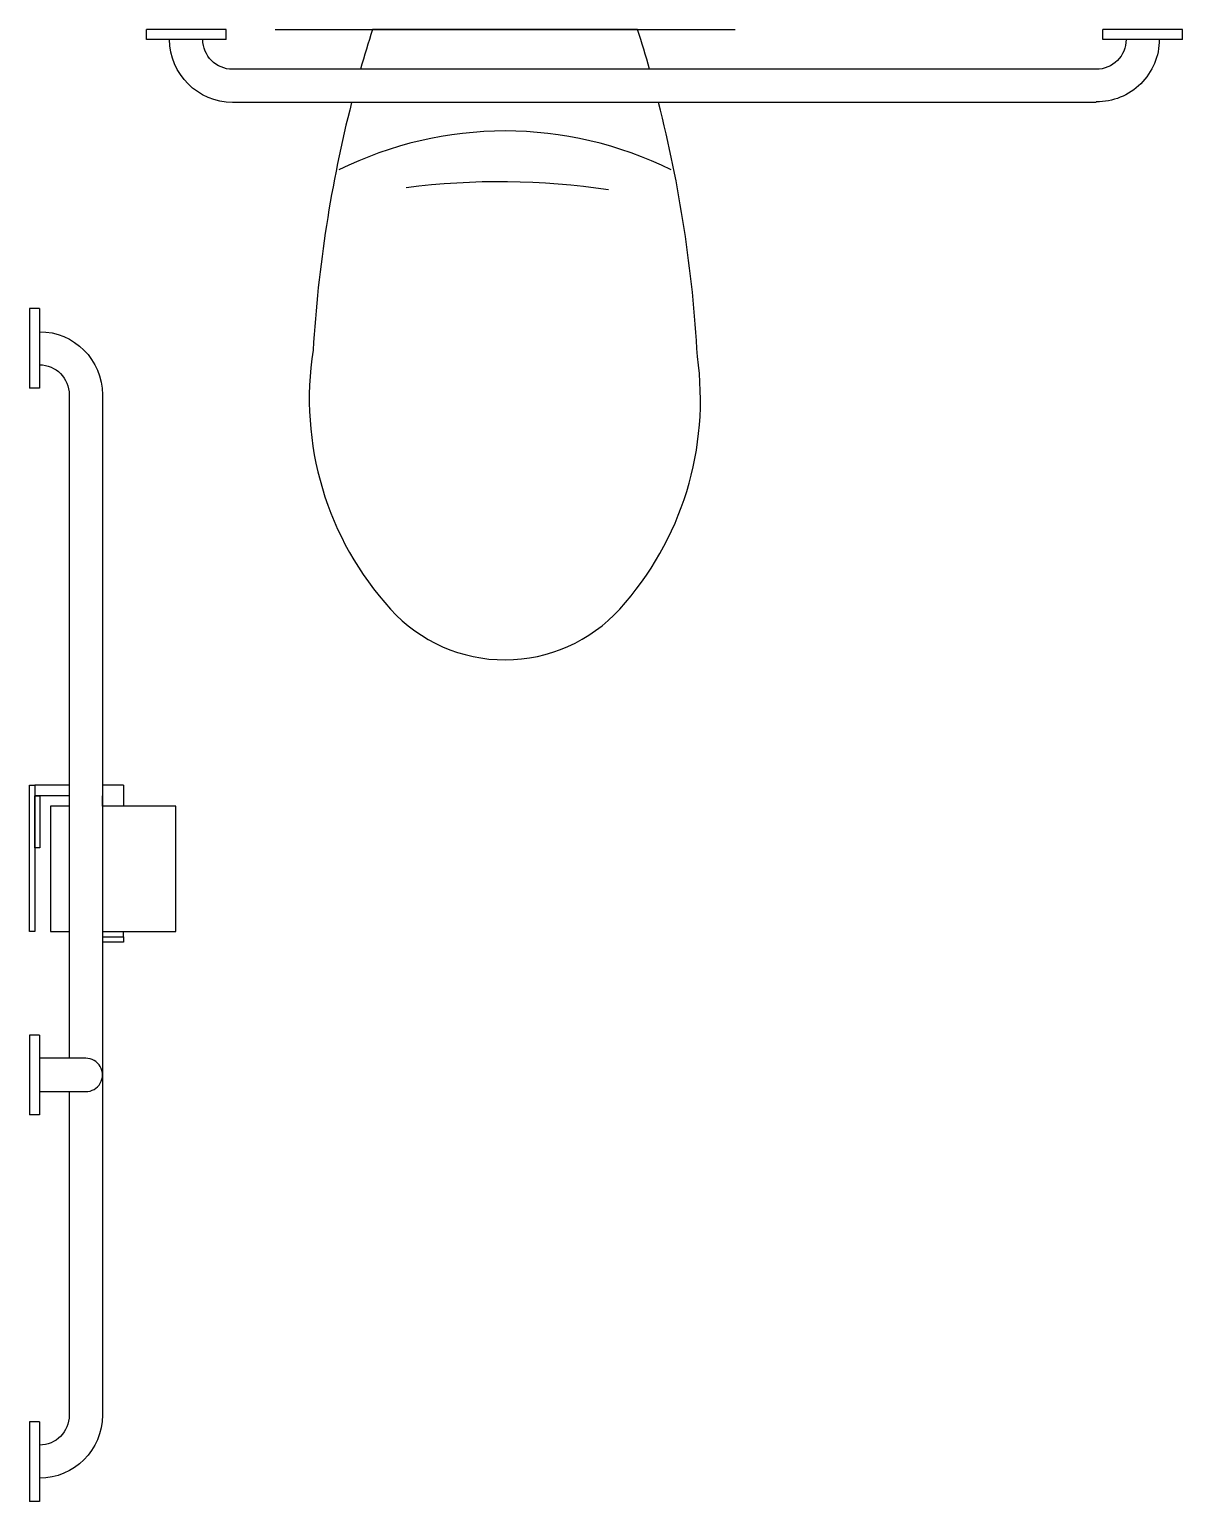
# Model space of a CAD drawing. Header units: inches. Extents: x 26684 to 27787, y 58446 to 59854.
import ezdxf

# ---------------------------------------------------------------- set-up
doc = ezdxf.new("R2010")
doc.units = ezdxf.units.IN
doc.header["$MEASUREMENT"] = 0
doc.layers.add('freecads.com', color=7, linetype='Continuous')

msp = doc.modelspace()

# ---------------------------------------------------------------- linework, layer by layer
at = {"layer": 'freecads.com', "extrusion": (0, 0, -1)}
for p, q in [((26795.5, 59844.9), (26795.5, 59854.4)), ((26871.7, 59854.4), (26795.5, 59854.4)), ((26871.7, 59844.9), (26795.5, 59844.9)), ((26871.7, 59844.9), (26871.7, 59854.4)), ((27710.5, 59844.9), (27710.5, 59854.4)), ((27786.7, 59854.4), (27710.5, 59854.4)), ((27786.7, 59844.9), (27710.5, 59844.9)), ((27786.7, 59844.9), (27786.7, 59854.4)), ((27704.1, 59816.3), (26878, 59816.3)), ((27704.1, 59784.6), (26878, 59784.6)), ((26693.1, 59587.5), (26683.6, 59587.5)), ((26683.6, 59587.5), (26683.6, 59511.3)), ((26693.1, 59587.5), (26693.1, 59511.3)), ((26693.1, 59511.3), (26683.6, 59511.3)), ((26721.7, 59505), (26721.7, 58870.3)), ((26753.4, 59505), (26753.4, 58528.9)), ((26683.6, 59131.5), (26688.6, 59131.5)), ((26683.6, 58991.5), (26683.6, 59131.5)), ((26688.6, 59131.5), (26688.6, 58991.5)), ((26721.7, 59131.5), (26688.6, 59131.5)), ((26773.6, 59131.5), (26753.4, 59131.5)), ((26773.6, 59131.5), (26773.6, 59111.5)), ((26721.7, 59121.5), (26688.6, 59121.5)), ((26688.6, 59121.5), (26693.6, 59121.5)), ((26688.6, 59071.5), (26688.6, 59121.5)), ((26693.6, 59121.5), (26693.6, 59071.5)), ((26753.6, 59121.5), (26753.4, 59121.5)), ((26753.6, 59111.5), (26753.6, 59121.5)), ((26721.7, 59111.5), (26703.6, 59111.5)), ((26703.6, 59111.5), (26703.6, 58991.5)), ((26823.6, 59111.5), (26753.4, 59111.5)), ((26823.6, 58991.5), (26823.6, 59111.5)), ((26693.6, 59071.5), (26688.6, 59071.5)), ((26688.6, 58991.5), (26683.6, 58991.5)), ((26703.6, 58991.5), (26721.7, 58991.5)), ((26753.4, 58991.5), (26823.6, 58991.5)), ((26753.4, 58986.5), (26773.6, 58986.5)), ((26753.6, 58991.5), (26753.6, 58986.5)), ((26773.6, 58986.5), (26773.6, 58991.5)), ((26773.6, 58986.5), (26773.6, 58981.5)), ((26773.6, 58981.5), (26753.4, 58981.5)), ((26693.1, 58892.5), (26683.6, 58892.5)), ((26683.6, 58892.5), (26683.6, 58816.3)), ((26693.1, 58892.5), (26693.1, 58816.3)), ((26737.4, 58870.3), (26693.1, 58870.3)), ((26721.7, 58838.5), (26721.7, 58528.9)), ((26693.1, 58816.3), (26683.6, 58816.3)), ((26693.1, 58522.5), (26683.6, 58522.5)), ((26683.6, 58522.5), (26683.6, 58446.3)), ((26693.1, 58522.5), (26693.1, 58446.3)), ((26693.1, 58446.3), (26683.6, 58446.3))]:
    msp.add_line(p, q, dxfattribs=at)
at = {"layer": 'freecads.com', "ltscale": 50}
msp.add_line((26918.6, 59854.4), (27358.6, 59854.4), dxfattribs=at)
at = {"layer": 'freecads.com'}
for p, q in [((27265.4, 59854.4), (27011.7, 59854.4)), ((26693.1, 58838.5), (26737.4, 58838.5))]:
    msp.add_line(p, q, dxfattribs=at)
at = {"layer": 'freecads.com', "extrusion": (0, 0, -1)}
for centre, radius, start, end in [((-26878, 59844.9), 60.3, 270, 0), ((-26878, 59844.9), 28.6, 270, 0), ((-27704.6, 59844.9), 59.8, 180, 270.4795), ((-27704.1, 59844.9), 28.6, 180, 270), ((-26693.1, 59505), 60.3, 90, 180), ((-26693.1, 59505), 28.6, 90, 180), ((-26693.1, 58528.9), 60.3, 180, 270), ((-26693.1, 58528.9), 28.6, 180, 270)]:
    msp.add_arc(centre, radius, start, end, dxfattribs=at)
at = {"layer": 'freecads.com'}
for centre, radius, start, end in [((28205.4, 59474.9), 1252.5, 162.3616, 164.1816), ((26071.8, 59474.9), 1252.5, 15.8184, 17.6384), ((28205.4, 59474.9), 1252.5, 165.6857, 176.669), ((26071.8, 59474.9), 1252.5, 3.0544, 14.3143), ((27138.6, 59399.8), 357.5, 63.6004, 116.3996), ((27133.1, 59008.7), 700, 81.4148, 97.3075), ((27250.1, 59500.9), 298.8, 171.0044, 222.2981), ((27027.7, 59500.1), 297.8, 317.7971, 8.0179), ((27138.6, 59399.5), 148.1, 222.2981, 317.7971), ((26737.6, 58854.4), 15.9, 269.2295, 90.7705)]:
    msp.add_arc(centre, radius, start, end, dxfattribs=at)

doc.saveas('drawing.dxf')
